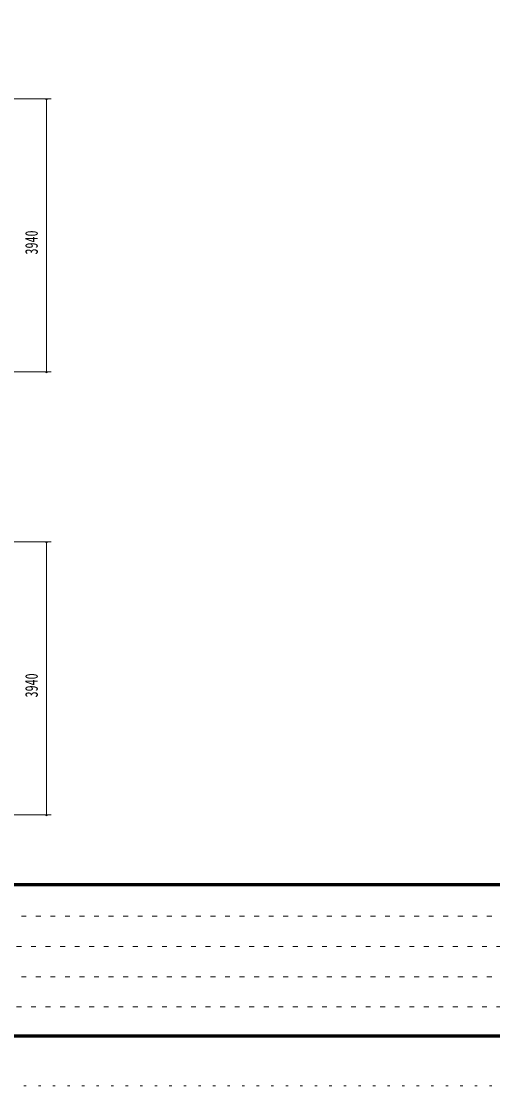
# Model space of a CAD drawing. Units: millimetres, scale not verified. Extents: x -30294 to 30299, y -14700 to 14700.
# Drawn here: x 1878 to 8682, y -14700 to 668 of the extents above; entities that cross this region are included whole.
import ezdxf
from ezdxf.enums import TextEntityAlignment as Align

# ---------------------------------------------------------------- set-up
doc = ezdxf.new("R2010")
doc.units = ezdxf.units.MM
doc.header["$LTSCALE"] = 70
doc.linetypes.add('USER1', pattern=[3, 1, -2])
doc.linetypes.add('USER4', pattern=[3, 0.5, -2.5])
for name, color, linetype, lineweight in [('0-5_1-5DIM', 3, 'Continuous', 18), ('0-C_F-F', 5, 'Continuous', 18), ('0-D_F-E_J_ADD', 5, 'USER4', 18)]:
    doc.layers.add(name, color=color, linetype=linetype, lineweight=lineweight)
doc.styles.add('ＭＳ ゴシック', font='')
doc.styles.get('ＭＳ ゴシック').set_extended_font_data('MS Gothic')

msp = doc.modelspace()

# ---------------------------------------------------------------- linework, layer by layer
at = {"layer": '0-5_1-5DIM'}
for p, q in [((813.64, -452.46), (2310.63, -452.46)), ((2254.63, -452.46), (2226.63, -452.46)), ((2240.63, -4392.46), (2240.63, -452.46)), ((2310.63, -4392.46), (813.64, -4392.46)), ((2254.63, -4392.46), (2226.63, -4392.46)), ((813.64, -6847.46), (2310.63, -6847.46)), ((2254.63, -6847.46), (2226.63, -6847.46)), ((2240.63, -10787.46), (2240.63, -6847.46)), ((813.64, -10787.46), (2310.63, -10787.46)), ((2254.63, -10787.46), (2226.63, -10787.46))]:
    msp.add_line(p, q, dxfattribs=at)
for centre in [(2240.63, -452.46), (2240.63, -4392.46), (2240.63, -6847.46), (2240.63, -10787.46)]:
    msp.add_arc(centre, 14, 180, 0, dxfattribs=at)
at = {"layer": '0-C_F-F'}
for p, q in [((29564.17, -11781), (-10545.82, -11781)), ((-10545.82, -11784.5), (29564.17, -11784.5)), ((29564.17, -11788), (-10545.82, -11788)), ((-10545.82, -11791.5), (29564.17, -11791.5)), ((29564.17, -11795), (-10545.82, -11795)), ((-10545.82, -11798.5), (29564.17, -11798.5)), ((29564.17, -11802), (-10545.82, -11802)), ((-10545.82, -11805.5), (29564.17, -11805.5)), ((29564.17, -11809), (-10545.82, -11809)), ((-10545.82, -11812.5), (29564.17, -11812.5)), ((29564.17, -11816), (-10545.82, -11816))]:
    msp.add_line(p, q, dxfattribs=at)
at = {"layer": '0-C_F-F', "color": 6, "linetype": 'USER1'}
for p, q in [((14969.18, -12252.8), (-10580.82, -12252.8)), ((-10580.82, -12689.6), (14969.18, -12689.6)), ((14969.18, -13126.4), (-10580.82, -13126.4)), ((-10580.82, -13563.2), (11457.98, -13563.2))]:
    msp.add_line(p, q, dxfattribs=at)
at = {"layer": '0-C_F-F'}
for points in [[(29599.18, -14000), (-10580.82, -14000), (-10580.82, 14140), (29599.18, 14140)], [(29595.67, -13996.5), (-10577.32, -13996.5), (-10577.32, 14136.5), (29595.67, 14136.5)], [(29592.17, -13993), (29592.17, 14133), (-10573.82, 14133), (-10573.82, -13993)], [(29588.67, -13989.5), (-10570.32, -13989.5), (-10570.32, 14129.5), (29588.67, 14129.5)], [(29585.18, -13986), (29585.18, 14126), (-10566.82, 14126), (-10566.82, -13986)], [(29581.68, -13982.5), (-10563.32, -13982.5), (-10563.32, 14122.5), (29581.68, 14122.5)], [(29578.17, -13979), (29578.17, 14119), (-10559.82, 14119), (-10559.82, -13979)], [(29574.68, -13975.5), (-10556.32, -13975.5), (-10556.32, 14115.5), (29574.68, 14115.5)], [(29571.17, -13972), (-10552.82, -13972), (-10552.82, 14112), (29571.17, 14112)], [(29567.68, -13968.5), (-10549.32, -13968.5), (-10549.32, 14108.5), (29567.68, 14108.5)], [(29564.17, -13965), (29564.17, 14105), (-10545.82, 14105), (-10545.82, -13965)]]:
    msp.add_lwpolyline(points, close=True, dxfattribs=at)
at = {"layer": '0-D_F-E_J_ADD'}
msp.add_lwpolyline([(30299.18, -14700), (-11280.82, -14700), (-11280.82, 14700), (30299.18, 14700)], close=True, dxfattribs=at)

# ---------------------------------------------------------------- texts
at = {"layer": '0-5_1-5DIM', "color": 7, "style": 'ＭＳ ゴシック', "width": 0.7}
for p in [(2170.63, -2698.97), (2170.63, -9093.98)]:
    msp.add_text('3940', height=182.3, rotation=90, dxfattribs=at).set_placement(p, align=Align.BOTTOM_LEFT)

doc.saveas('drawing.dxf')
